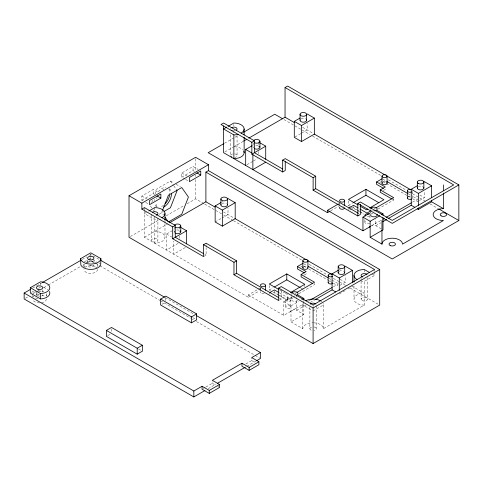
<?xml version="1.0" encoding="UTF-8"?>
<svg xmlns="http://www.w3.org/2000/svg" width="483" height="483" viewBox="0 0 483 483"><rect width="100%" height="100%" fill="white"/><g stroke="black" fill="none" stroke-linecap="round" stroke-linejoin="round"><path stroke-width="0.36" stroke-dasharray="2.42 1.81" d="M143.149 200.94L141.863 200.197L141.863 196.044L153.165 189.517L158.309 192.488M141.863 200.197L153.165 193.671L153.165 189.517M165.784 300.577L165.784 296.87M184.959 179.03L181.747 177.17L181.747 173.017L193.049 166.49L198.193 169.461M181.747 177.17L193.049 170.644L193.049 166.49M205.915 387.004L212.339 383.297L212.339 381.811M144.429 210.582L144.429 237.286L248.316 297.268L248.316 294.908L257.391 289.661M245.853 363.953L251.709 360.566L251.709 358.344M279.301 300.172L281.233 299.062L281.233 290.265M303.843 300.649L303.843 314.487L296.64 310.334L296.647 297.902M296.647 297.184L296.647 295.028M381.196 228.857L375.792 225.736L375.792 219.053M151.734 202.51L152.803 199.757M154.94 194.244L157.078 188.732L170.439 181.022L173.578 182.834M162.505 210.413L161.702 212.478L163.375 214.857M258.037 289.287L259.981 288.158M371.3 225.966L380.948 220.387M412.524 202.16L417.62 199.207L412.464 196.225M248.316 294.908L283.811 315.387L303.735 303.861M333.373 286.751L338.474 283.799M224.492 143.27L234.285 137.613M234.937 137.238L237.551 135.729M224.867 151.952L233.217 147.134M233.863 146.76L242.931 141.525M146.361 212.442L144.429 213.552L154.711 219.487A10.276 5.935 0 0 0 157.367 219.282M158.985 214.355L163.441 211.783M32.639 288.14L35.905 286.256M36.557 285.882L41.78 282.863M82.267 259.492L86.837 256.853M89.452 255.344L90.756 254.589L99.896 259.866M246.964 164.709L252.748 161.376M253.388 161.002L257.246 158.78M294.944 137.009L300.722 133.676M301.368 133.302L307.146 129.963L307.146 123.413M31.588 292.312L34.124 290.844M38.568 288.279L40.475 287.18M84.41 261.816L87.58 259.981M88.22 259.613L90.756 258.151L92.024 258.882M130.319 236.531L160.362 219.191M166.237 215.798L183.866 205.619M187.132 203.735L195.621 198.833L204.11 203.729M25.454 298.222L28.068 296.713M31.987 294.455L35.905 292.191M36.557 291.817L39.171 290.307M43.742 287.669L47.66 285.405M48.312 285.03L80.311 266.556M82.919 265.046L84.881 263.917M85.533 263.537L90.104 260.898M144.429 237.286L167.667 223.871M178.094 243.372L166.526 250.043L166.526 234.026L174.236 229.576M221.576 202.244L222.856 201.502M215.152 221.975L221.576 218.268M222.216 217.893L227.994 214.555L227.994 208.004M185.285 247.525L173.723 254.197L173.723 241.089M203.53 256.57L206.102 255.09L206.102 247.67M107.661 335.619L110.873 333.765M161.932 304.284L165.144 302.43M330.71 210.805L338.486 206.313M379.674 182.532L382.156 181.101M348.466 200.91L348.466 205.36L352.349 203.12M349.777 209.882L351.666 208.795M352.294 208.427L353.55 207.702L356.744 209.544M383.424 190.459L385.307 189.366L385.307 188.183M374.132 208.934L375.436 208.179M378.044 209.048L393.687 200.016L393.687 197.644M248.316 297.268L259.335 290.905M300.523 267.123L303.004 265.692M375.792 225.736L380.948 222.76M269.315 285.501L269.315 289.951L273.197 287.711M304.272 275.05L306.156 273.964L306.156 272.774M279.512 292.873L287.814 297.667L290.422 296.157M294.986 293.525L296.284 292.77M283.811 315.387L283.799 301.73L292.149 296.906M339 269.858L340.255 269.14M278.305 295.143L287.3 300.335L295.065 295.85M298.892 293.64L314.536 284.608L314.536 282.827M283.799 301.73L290.995 305.884L298.705 301.434M301.271 299.949L302.557 299.206M308.245 301.259L310.177 300.142M296.64 310.334L306.313 304.749M310.183 302.515L314.693 299.913M290.995 305.884L290.995 321.907L303.843 314.487M339.295 294.02L345.568 290.398M348.074 288.949L352.463 286.419L364.285 293.241A10.276 5.935 0 0 0 354.003 299.176L354.003 285.821M313.093 310.925L323.369 304.99A10.276 5.935 0 0 0 323.018 303.457M374.56 271.73L374.56 275.437L364.285 281.372A10.276 5.935 0 0 1 361.622 281.172M203.343 388.489L205.275 387.378M208.203 388.652L216.04 384.13M246.735 366.41L255.875 361.133M313.763 322.807A10.276 5.935 0 0 1 323.369 328.73L364.285 305.111L364.285 279.886M419.473 200.511L424.418 197.674L424.418 191.117M339.706 285.459L345.267 282.265L345.267 275.708M371.602 225.724L375.792 223.363M290.06 311.662L296.64 307.955M302.599 127.337L313.141 133.429M419.86 195.041L424.418 197.674M283.913 119.518L310.02 134.594M312.634 136.097L381.172 175.667M388.35 179.815L406.632 190.368M412.506 193.761L419.033 197.529M419.685 197.903L425.559 201.296M430.13 203.935L437.96 208.457M382.802 179.102L386.026 180.962M407.948 193.623L411.818 195.856M382.802 181.475L407.302 195.621M407.948 195.995L411.818 198.229M412.464 198.604L417.62 201.58L417.62 199.207M392.407 199.28L393.687 200.016M357.384 209.918L359.304 211.023M359.938 211.391L363.771 213.601M348.466 205.36L349.752 206.102M350.392 206.47L356.816 210.177M357.456 210.552L359.382 211.663M360.028 212.037L363.88 214.259M193.049 170.644L194.335 171.387M371.988 273.958L374.56 275.437M181.747 173.017L186.885 175.987M185.599 179.398L188.171 180.884M176.096 184.283L180.491 186.824M223.448 211.928L235.191 218.708M340.056 279.252L345.267 282.265M204.762 204.11L223.037 214.663M223.689 215.038L232.83 220.314M233.482 220.689L302.02 260.265M309.198 264.406L327.48 274.96M333.355 278.353L339.229 281.74M339.881 282.12L346.408 285.888M350.326 288.152L379.698 305.111M303.65 263.694L307.52 265.928M328.796 278.214L331.38 279.699M332.02 280.074L337.828 283.424M303.65 266.067L308.16 268.675M308.806 269.043L332.666 282.821M333.312 283.195L337.828 285.797M153.165 193.671L154.451 194.414M141.863 196.044L147.001 199.014M300.921 288.019L303.487 289.504M145.715 202.425L148.287 203.911M279.591 289.951L284.728 292.915M285.375 293.29L287.3 294.401L287.3 300.335M303.167 303.457A10.276 5.935 0 0 0 302.817 304.99L312.453 310.557M278.872 294.878L274.404 292.293L274.404 289.921M279.512 295.246L287.814 300.04L287.814 297.667M269.315 289.951L270.601 290.694M273.167 292.173L277.665 294.769M204.816 254.348L206.102 255.09M279.289 297.939L281.233 299.062M166.526 234.026L171.924 237.141M290.995 321.907L302.817 328.73A10.276 5.935 0 0 1 313.093 322.795M165.156 297.546L194.528 314.499M92.664 259.25L96.473 261.448M99.009 262.915L100.283 263.646M192.765 317.639L196.617 319.861M91.408 260.898L94.674 262.782M95.326 263.163L99.238 265.421M99.896 265.795L159.939 300.462M160.591 300.843L190.61 318.17M191.262 318.551L193.876 320.06M196.484 321.563L254.571 355.102M255.223 355.476L259.794 358.114M251.709 360.566L254.704 362.298M212.339 383.297L215.34 385.029M217.736 386.412L219.536 387.451M138.494 348.968L142.346 351.195M170.439 181.022L173.361 185.176M173.783 185.774L177.122 190.525M150.4 205.951L152.906 209.519M153.322 210.111L154.572 211.892M412.41 191.371L412.41 197.782A2.542 1.467 0 0 1 412.379 198.163M374.56 269.502L374.56 270.987M369.972 215.297L369.972 219.572M367.478 277.665L367.478 299.176M364.882 219.572L364.882 222.415M364.285 269.502L364.285 273.215M361.085 278.407L361.085 280.629M361.085 281.372L361.085 299.176M353.55 206.519L353.55 207.702M348.515 208.239L348.515 209.423M339.778 203.192L339.778 204.381M339.549 203.518L339.549 204.943M323.369 304.99L323.369 328.73M316.293 305.733L316.293 328.73A3.2 1.847 0 0 1 313.92 330.511M313.093 304.99L313.093 306.476M309.893 307.218L309.893 328.73A3.2 1.847 0 0 0 312.266 330.511M304.773 284.312L304.773 286.54M302.817 304.99L302.817 328.73M291.503 296.58L291.503 299.545M290.82 299.889A2.542 1.467 0 0 1 287.005 301.163A2.542 1.467 0 0 1 287.005 298.615A2.542 1.467 0 0 1 290.82 299.889L290.82 307.013A2.542 1.467 0 0 1 287.005 308.281A2.542 1.467 0 0 1 287.005 305.739A2.542 1.467 0 0 1 290.82 307.013M285.731 299.889L285.731 307.013M269.363 292.831L269.363 294.014M260.627 287.783L260.627 290.156M260.397 288.11L260.397 292.384M258.526 142.014L258.526 147.11M258.526 151.481L258.526 153.666M253.382 142.799L253.382 147.249M237.056 135.632L237.056 155.665A3.2 1.847 0 0 1 234.69 157.446M233.863 124.511L233.863 125.991M233.863 130.44L233.863 132.668M230.663 134.896L230.663 155.665A3.2 1.847 0 0 1 233.035 153.878M206.102 244.706L206.102 246.928M195.621 158.78L195.621 170.644M195.621 175.094L195.621 176.579M195.621 179.549L195.621 198.833M179.374 226.605L179.374 231.701M179.374 236.072L179.374 238.258M174.236 226.648L174.236 231.84M164.987 220.966L164.987 223.194M164.987 223.937L164.987 237.286A10.276 5.935 0 0 1 154.711 243.221L154.711 216.517M157.905 218.002L157.905 240.256A3.2 1.847 0 0 1 153.111 241.85A3.2 1.847 0 0 1 153.111 238.656A3.2 1.847 0 0 1 157.905 240.256M154.711 207.618L154.711 210.582M151.511 214.295L151.511 240.256M144.429 207.618L144.429 209.845M111.513 328.941L111.513 331.912M97.59 265.27L97.59 266.652M93.956 260.15L93.956 262.824M90.756 254.143L90.756 256.811M90.756 257.554L90.756 260.524M87.562 260.15L87.562 262.824M83.927 265.27L83.927 266.652M46.398 294.823L46.398 296.206M42.764 289.703L42.764 293.042M40.475 283.171L40.475 285.175M36.37 293.042L36.37 294.823M32.735 295.518L32.735 296.9M234.533 146.772A10.276 5.935 0 0 1 242.762 149.73M253.497 147.738A3.272 1.89 0 0 1 253.497 146.76M255.809 145.425A3.272 1.89 0 0 1 258.966 145.914M301.006 118.975A3.272 1.89 0 0 1 305.63 118.975M373.927 210.908A3.272 1.89 0 0 1 373.081 210.848M372.29 210.654A3.272 1.89 0 0 1 371.614 210.359M371.095 209.966A3.272 1.89 0 0 1 370.769 209.507M234.69 130.742A3.2 1.847 0 0 1 233.863 130.808M230.771 129.438A3.2 1.847 0 0 1 230.771 128.484M234.69 153.878A3.2 1.847 0 0 1 237.056 155.665M418.278 186.679A3.272 1.89 0 0 1 423.422 187.072M371.095 214.011A3.272 1.89 0 0 1 373.081 213.13M369.628 223.152A2.542 1.467 0 0 1 365.408 223.315A2.542 1.467 0 0 1 366.772 221.003M369.628 216.034A2.542 1.467 0 0 1 365.631 216.336M342.749 206.374A2.542 1.467 0 0 1 343.365 206.519M407.924 196.967A2.542 1.467 0 0 1 410.315 196.466M383.267 182.013A2.542 1.467 0 0 1 385.814 182.013M93.956 265.27A3.2 1.847 0 0 1 90.756 267.117A3.2 1.847 0 0 1 87.562 265.27M92.356 265.089A3.2 1.847 0 0 1 89.156 265.089M87.984 262.565A3.2 1.847 0 0 1 93.527 262.565M39.57 294.89A3.2 1.847 0 0 1 36.799 292.118M38.737 291.261A3.2 1.847 0 0 1 42.335 292.118M96.672 267.244A6.834 3.942 0 0 1 95.586 268.059M84.839 267.244A6.834 3.942 0 0 1 84.157 264.249M86.366 262.251A6.834 3.942 0 0 1 95.586 262.48M96.672 263.295A6.834 3.942 0 0 1 97.355 266.29M43.5 287.56A10.276 5.935 0 0 1 47.986 289.643M97.59 269.423A6.834 3.942 0 0 1 90.756 273.366A6.834 3.942 0 0 1 83.927 269.423M84.839 267.449A6.834 3.942 0 0 1 96.672 267.449M46.398 298.977A6.834 3.942 0 0 1 41.333 302.787M39.57 302.919A6.834 3.942 0 0 1 32.971 299.997M36.678 295.403A6.834 3.942 0 0 1 39.57 295.035M41.9 295.27A6.834 3.942 0 0 1 45.48 297.003M42.764 294.823A3.2 1.847 0 0 1 41.828 296.127M39.57 296.671A3.2 1.847 0 0 1 38.737 296.604M36.479 295.3A3.2 1.847 0 0 1 37.306 293.519M46.163 293.803A6.834 3.942 0 0 1 46.163 295.844M37.801 298.633A6.834 3.942 0 0 1 32.971 295.844M33.653 292.849A6.834 3.942 0 0 1 36.153 291.406M37.801 291.014A6.834 3.942 0 0 1 43.959 291.804M154.711 231.351A10.276 5.935 0 0 1 164.987 237.286M364.285 305.111A10.276 5.935 0 0 1 354.003 299.176M320.966 301.175A10.276 5.935 0 0 1 321.992 302.026M169.213 188.799A10.904 6.291 -60 0 1 171.205 191.636M157.084 206.543A10.904 6.291 -60 0 1 156.051 202.691M156.637 198.942A10.904 6.291 -60 0 1 157.084 197.644M162.753 189.994A10.904 6.291 -60 0 1 163.761 189.336M313.92 326.943A3.2 1.847 0 0 1 316.293 328.73M309.893 328.73A3.2 1.847 0 0 1 312.266 326.943M174.671 232.788A3.272 1.89 0 0 1 174.671 230.898M176.657 230.017A3.272 1.89 0 0 1 179.815 230.506M221.854 203.566A3.272 1.89 0 0 1 226.479 203.566M291.943 294.558A3.272 1.89 0 0 1 291.617 294.099M297.606 300.492A3.272 1.89 0 0 1 292.463 300.885A3.272 1.89 0 0 1 293.139 297.914M168.845 189.016A10.904 6.291 -60 0 1 169.726 194.691M163.677 205.178A10.904 6.291 -60 0 1 160.175 207.068M156.715 206.76A10.904 6.291 -60 0 1 154.723 203.923M154.524 200.572A10.904 6.291 -60 0 1 154.723 199.316M158.315 191.836A10.904 6.291 -60 0 1 166.025 187.386M303.59 266.839A2.542 1.467 0 0 1 307.188 266.839M329.261 281.299A2.542 1.467 0 0 1 331.163 281.058M264.213 293.658A2.542 1.467 0 0 1 261.14 293.423A2.542 1.467 0 0 1 260.742 291.647M339.126 271.271A3.272 1.89 0 0 1 343.751 271.271M362.021 300.48A3.2 1.847 0 0 0 367.37 299.653A3.2 1.847 0 0 0 363.457 297.389A3.2 1.847 0 0 0 362.021 300.48"/><path stroke-width="0.72" d="M160.646 299.092L160.646 305.027L191.479 322.831L196.617 319.861L196.617 313.926L165.784 296.127L160.646 299.092L191.479 316.896L196.617 313.926M160.875 198.121L160.875 193.967L149.573 200.499L149.573 204.653L160.875 198.121L157.023 195.899M191.479 322.831L191.479 316.896M200.759 175.094L200.759 170.94L189.457 177.472L189.457 181.626L200.759 175.094L196.907 172.872M241.947 363.24L241.947 366.205L249.137 370.358L258.906 364.719L258.906 361.755L249.137 367.394L241.947 363.24L212.339 380.332L219.536 384.486L219.536 387.451L209.254 393.385L202.063 389.232L202.063 386.267L193.84 391.013L24.15 293.042L24.15 298.977L193.84 396.948L204.937 390.536M169.611 222.748L205.897 201.797L205.897 172.129L374.56 269.502L313.093 304.99L281.233 286.6L278.661 288.079L278.661 300.541L233.953 274.761L233.989 262.293L236.561 260.808L206.102 243.221L203.53 244.706L203.53 256.57L172.697 238.771L172.697 226.901L175.263 225.416L175.263 237.286L203.53 253.605M223.581 125.991L223.581 152.694L327.468 212.671L327.468 210.316L338.486 203.941M335.697 291.937L332.099 289.86L332.105 273.843L338.372 270.22M282.682 169.014L254.414 152.694L254.414 140.825L251.848 142.31L251.848 154.18L282.682 171.978L282.682 160.114L285.248 158.629L315.713 176.217L313.141 177.696L313.105 190.169L357.812 215.949L357.812 203.488L360.384 202.009L392.244 220.399L453.712 184.911L285.048 87.538L285.048 117.206L248.763 138.156M360.384 204.206L360.378 214.464L357.812 215.949M414.849 207.346L411.25 205.269L411.256 189.251L417.523 185.629M233.953 274.761L236.519 273.275L236.561 260.808M313.105 190.169L315.671 188.684L315.713 176.217M100.917 258.671L100.681 259.685A10.276 5.935 0 0 1 90.756 264.08A10.276 5.935 0 0 1 80.83 259.685L80.601 258.671L90.756 252.808L100.917 258.671L100.681 265.022A10.276 5.935 0 0 1 90.756 269.423A10.276 5.935 0 0 1 80.83 265.022L80.601 258.671M162.505 210.413L168.386 195.259L181.747 187.549L188.424 197.052L181.747 214.271L168.386 221.987M177.122 190.525L170.439 207.744L164.075 211.415M327.468 210.316L362.962 230.789L370.02 226.708M285.048 87.538L287.62 86.052L458.85 184.911L458.85 220.52L392.244 258.973L208.167 152.694L223.84 143.65M226.793 127.107L223.581 128.961L233.863 134.896A10.276 5.935 0 0 0 238.409 134.28M228.079 126.365L233.863 123.026A10.276 5.935 0 0 1 243.354 126.691A10.276 5.935 0 0 1 241.126 133.157M208.469 170.644L379.698 269.502L379.698 305.111L313.093 343.564L129.015 237.286L129.015 195.748L195.621 157.295L208.469 164.709L208.469 170.644L205.897 172.129M243.426 132.336L274.773 114.242L282.603 118.764M243.583 141.151L246.819 139.279M129.015 195.748L141.863 203.168L208.469 164.709M141.863 203.168L141.863 209.103L144.429 207.618L175.263 225.416M245.678 165.452L245.678 149.434L252.102 145.721M385.337 175.106L314.342 134.117L301.495 141.537L294.298 137.383L294.298 121.36L300.082 118.021M148.927 210.956L154.711 207.618A10.276 5.935 0 0 1 164.208 211.282A10.276 5.935 0 0 1 161.98 217.748M251.848 154.18L265.722 146.168L265.722 159.275M294.298 121.36L301.495 125.514L314.342 118.1L314.342 134.117M30.314 287.705L40.475 281.837L42.226 281.969A10.276 5.935 0 0 1 49.846 287.705A10.276 5.935 0 0 1 42.226 293.435L40.475 293.567L30.314 287.705L30.314 293.042L40.475 298.911L42.226 298.778A10.276 5.935 0 0 0 49.495 291.509M24.15 293.042L30.683 289.275M42.432 282.489L80.963 260.246M265.722 162.191L252.875 169.605L252.875 154.312M306.186 259.703L235.191 218.708L222.343 226.129L215.152 221.975L215.152 205.951L220.93 202.612M282.682 171.978L285.248 170.499L285.248 161.594M172.697 238.771L186.571 230.759L186.571 243.867M215.152 205.951L222.343 210.105L235.191 202.691L235.191 218.708M106.375 330.426L111.513 327.462L142.346 345.26L142.346 351.195L137.208 354.16L106.375 336.361L106.375 330.426L137.208 348.231L142.346 345.26M383.436 188.285L376.571 184.325L376.571 181.952L382.156 178.728M369.688 207.944L383.925 199.721L365.939 189.336L348.466 199.425L358.102 204.985M327.468 212.671L330.058 211.18M352.995 202.745L365.939 195.271L378.787 202.691M349.149 207.871L353.55 205.329L358.024 207.907M391.773 198.911L380.278 192.276L380.278 189.904L385.307 186.993L376.571 181.952M367.744 209.061L366.452 209.809L360.028 206.102M370.878 210.817L366.965 213.075L359.938 209.018M376.088 207.805L393.687 197.644L380.278 189.904M362.962 230.789L362.95 217.139L370.66 212.689M423.162 182.375L424.418 181.65L431.615 185.804L431.615 197.456M362.95 217.139L370.147 221.292L379.783 215.726M381.709 214.615L382.995 213.872L382.995 215.327M411.256 189.251L418.447 193.405L431.615 185.804M304.284 272.877L297.419 268.916L297.419 266.544L303.004 263.32M290.537 292.535L304.773 284.312L286.787 273.927L269.315 284.016L278.951 289.577M382.88 219.27L384.172 218.527M386.104 217.41L411.244 202.896M382.886 221.643L386.75 219.415M388.042 218.666L411.25 205.269M274.489 286.962L286.787 279.862L300.275 287.651M269.997 292.463L274.404 289.921L278.872 292.505M312.622 283.503L301.126 276.868L301.126 274.495L306.156 271.585L297.419 266.544M458.85 184.911L392.244 223.369L357.812 203.488M370.147 221.292L370.147 237.31L382.995 229.896L382.995 217.513M417.246 208.734L418.447 209.423L431.615 201.828L443.43 208.65L443.43 193.073M296.936 292.396L314.536 282.235L301.126 274.495M302.557 299.206L303.843 298.464L303.843 299.925M332.105 273.843L339.295 277.997L352.463 270.395L352.463 282.778M310.823 299.768L332.099 287.488M315.339 299.538L332.099 289.86M313.093 343.564L313.093 307.961L379.698 269.502M256.527 360.753L260.446 358.489L260.446 352.56L251.709 357.601L258.906 361.755M217.344 383.375L245.424 367.165M202.063 386.267L209.254 390.421L219.536 384.486M369.211 227.07L370.407 226.394M307.146 113.946L314.342 118.1M285.048 117.206L294.147 122.459M386.642 175.86L410.091 189.396M438.612 208.831L458.85 220.52M386.666 181.336L407.302 193.248M259.727 142.708L265.722 146.168M377 210.413L382.995 213.872M254.414 140.825L223.581 123.026L221.015 124.511L251.848 142.31M282.682 160.114L313.141 177.696M315.671 188.684L358.44 213.347M245.678 149.434L251.673 152.894M370.147 237.31L381.962 244.138A10.276 5.935 0 0 1 392.244 238.204A10.276 5.935 0 0 1 402.52 244.138L443.43 220.514A10.276 5.935 0 0 1 433.154 214.585A10.276 5.935 0 0 1 443.43 208.65M369.423 272.472L364.285 269.502A10.276 5.935 0 0 0 354.788 273.167A10.276 5.935 0 0 0 357.015 279.633M227.994 198.537L235.191 202.691M345.267 266.242L352.463 270.395M205.897 201.797L215.001 207.05M307.49 260.452L332.244 274.742M308.16 266.296L328.156 277.84M180.576 227.3L186.571 230.759M297.848 295.004L303.843 298.464M141.863 209.103L172.697 226.901M203.53 244.706L233.989 262.293M278.661 288.079L313.093 307.961M236.519 273.275L278.637 297.564M100.549 260.24L164.504 297.166M196.484 315.628L260.446 352.56M165.047 217.229L167.969 221.389M443.43 184.911L443.43 190.845M431.615 200.367L431.615 201.828M423.857 182.079L423.857 188.014M418.447 193.405L418.447 205.782M418.447 207.968L418.447 209.423M417.318 182.079L417.318 188.014M407.344 190.924L407.344 198.042M387.082 176.162A2.542 1.467 0 0 1 383.267 177.436A2.542 1.467 0 0 1 383.267 174.894A2.542 1.467 0 0 1 387.082 176.162L387.082 183.286M381.999 176.162L381.999 183.286M381.962 220.399L381.962 244.138M365.939 189.336L365.939 195.271M354.003 275.437L354.003 282.114M344.705 266.67A3.272 1.89 0 0 1 339.803 268.306A3.272 1.89 0 0 1 339.803 265.04A3.272 1.89 0 0 1 344.705 266.67L344.705 272.605M344.639 200.668A2.542 1.467 0 0 1 340.823 201.942A2.542 1.467 0 0 1 340.823 199.401A2.542 1.467 0 0 1 344.639 200.668L344.639 205.655M339.295 277.997L339.295 290.374M338.166 266.67L338.166 272.605M328.192 275.515L328.192 282.633M307.931 260.754L307.931 267.878M306.584 114.374A3.272 1.89 0 0 1 301.682 116.011A3.272 1.89 0 0 1 301.682 112.738A3.272 1.89 0 0 1 306.584 114.374L306.584 120.309M302.847 260.754L302.847 267.878M301.495 125.514L301.495 141.537M300.046 114.374L300.046 120.309M286.787 273.927L286.787 279.862M265.487 285.26A2.542 1.467 0 0 1 261.671 286.534A2.542 1.467 0 0 1 261.671 283.992A2.542 1.467 0 0 1 265.487 285.26L265.487 290.247M259.926 141.314L259.926 147.249M249.137 367.394L249.137 370.358M244.138 128.961L244.138 134.896M244.138 137.118L244.138 152.694M233.863 134.896L233.863 158.629A10.276 5.935 0 0 0 243.788 151.161M227.439 198.966A3.272 1.89 0 0 1 222.53 200.602A3.272 1.89 0 0 1 222.53 197.33A3.272 1.89 0 0 1 227.439 198.966L227.439 204.901M222.343 210.105L222.343 226.129M220.894 198.966L220.894 204.901M209.254 390.421L209.254 393.385M193.84 391.013L193.84 396.948M180.775 225.905L180.775 231.84M164.987 213.552L164.987 220.23M137.208 348.231L137.208 354.16M40.475 293.567L40.475 298.911M259.486 146.307A3.272 1.89 0 0 1 258.647 148.746A3.272 1.89 0 0 1 254.342 148.583M306.476 119.82A3.272 1.89 0 0 1 303.318 122.199A3.272 1.89 0 0 1 300.16 119.82M370.769 208.535A3.272 1.89 0 0 1 376.239 207.684A3.272 1.89 0 0 1 374.772 210.848M231.599 127.657A3.2 1.847 0 0 1 236.121 127.657A3.2 1.847 0 0 1 236.121 130.265M232.263 130.561A3.2 1.847 0 0 1 231.599 130.265M231.599 156.969A3.2 1.847 0 0 1 231.091 156.583M253.497 140.825A3.272 1.89 0 0 1 258.037 139.605A3.272 1.89 0 0 1 259.335 142.4A3.272 1.89 0 0 1 254.342 142.648M423.748 187.525A3.272 1.89 0 0 1 420.59 189.904A3.272 1.89 0 0 1 417.427 187.525M377.084 214.464A3.272 1.89 0 0 1 373.927 216.843A3.272 1.89 0 0 1 370.769 214.464M365.226 216.034A2.542 1.467 0 0 1 365.879 214.132A2.542 1.467 0 0 1 369.223 214.259M344.639 207.793A2.542 1.467 0 0 1 341.433 209.211A2.542 1.467 0 0 1 339.887 207.056M411.341 199.111A2.542 1.467 0 0 1 408.515 199.153A2.542 1.467 0 0 1 407.368 197.662M411.341 191.993A2.542 1.467 0 0 1 407.93 191.739A2.542 1.467 0 0 1 408.075 189.753A2.542 1.467 0 0 1 411.504 189.662M386.744 182.55A2.542 1.467 0 0 1 384.54 184.754A2.542 1.467 0 0 1 382.337 182.55M171.471 193.786A10.904 6.291 -60 0 1 163.761 207.141M362.685 277.037A3.2 1.847 0 0 1 362.021 274.133A3.2 1.847 0 0 1 367.05 274.513M180.334 230.898A3.272 1.89 0 0 1 179.495 233.337A3.272 1.89 0 0 1 175.19 233.174M227.324 204.412A3.272 1.89 0 0 1 224.166 206.79A3.272 1.89 0 0 1 221.009 204.412M291.617 293.127A3.272 1.89 0 0 1 296.767 292.112A3.272 1.89 0 0 1 296.411 295.246M169.611 195.325A10.904 6.291 -60 0 1 165.12 203.838M307.846 267.497A2.542 1.467 0 0 1 305.057 269.333A2.542 1.467 0 0 1 303.185 267.141M332.678 283.443A2.542 1.467 0 0 1 329.654 283.835A2.542 1.467 0 0 1 328.217 282.253M332.678 276.324A2.542 1.467 0 0 1 329.092 276.511A2.542 1.467 0 0 1 328.772 274.441A2.542 1.467 0 0 1 332.352 274.253M344.596 272.116A3.272 1.89 0 0 1 341.439 274.495A3.272 1.89 0 0 1 338.275 272.116M174.345 225.416A3.272 1.89 0 0 1 178.885 224.197A3.272 1.89 0 0 1 180.183 226.992A3.272 1.89 0 0 1 175.19 227.239M152.447 212.248A3.2 1.847 0 0 1 157.247 212.429A3.2 1.847 0 0 1 156.311 215.152M305.824 300.794A10.276 5.935 0 0 1 320.362 300.794M310.321 304.073A3.2 1.847 0 0 1 315.864 304.073M441.172 215.889A3.2 1.847 0 0 0 446.521 215.062A3.2 1.847 0 0 0 442.603 212.798A3.2 1.847 0 0 0 441.172 215.889M390.644 245.738A3.2 1.847 0 0 0 395.438 244.138A3.2 1.847 0 0 0 390.644 242.538A3.2 1.847 0 0 0 390.644 245.738M418.278 183.413A3.272 1.89 0 0 0 423.748 182.568A3.272 1.89 0 0 0 419.739 180.256A3.272 1.89 0 0 0 418.278 183.413M37.97 289.299A3.2 1.847 0 0 0 42.764 287.705A3.2 1.847 0 0 0 37.97 286.105A3.2 1.847 0 0 0 37.97 289.299M89.156 259.745A3.2 1.847 0 0 0 93.956 258.151A3.2 1.847 0 0 0 89.156 256.551A3.2 1.847 0 0 0 89.156 259.745M303.59 261.792A2.542 1.467 0 0 0 307.846 261.134A2.542 1.467 0 0 0 304.731 259.335A2.542 1.467 0 0 0 303.59 261.792"/></g></svg>
